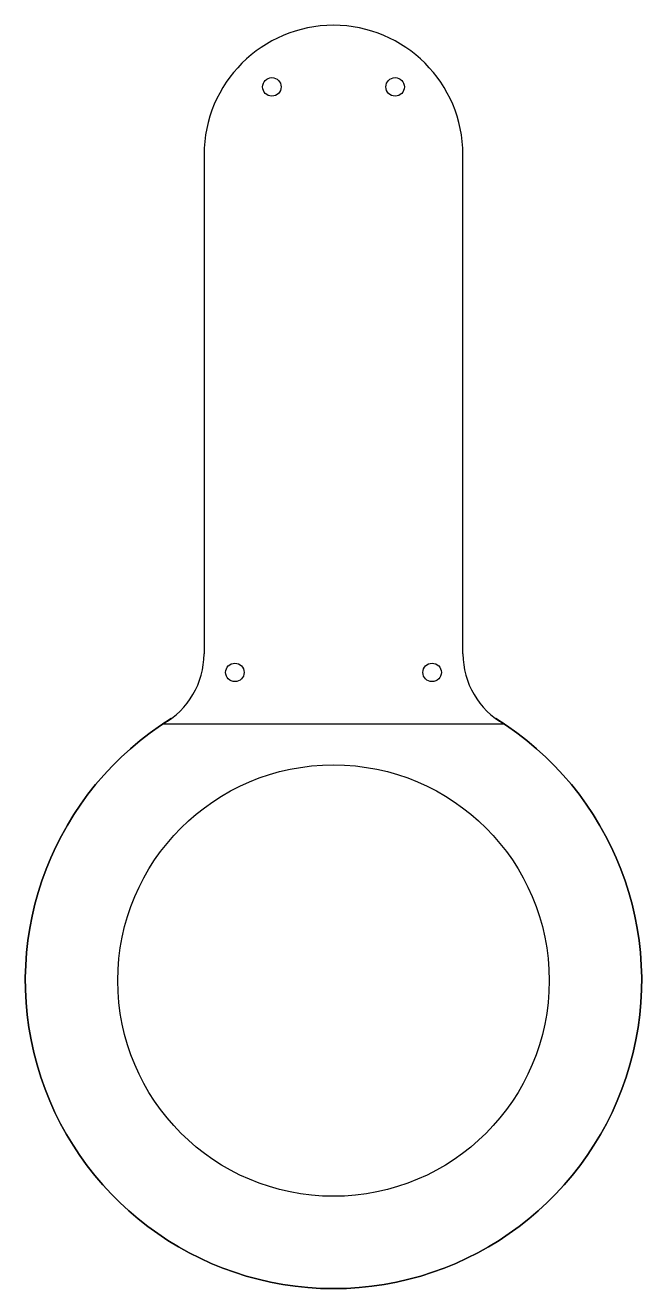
# Model space of a CAD drawing. Header units: millimetres. Extents: x -558 to -458, y -153 to 52.
import ezdxf

# ---------------------------------------------------------------- set-up
doc = ezdxf.new("R2010")
doc.units = ezdxf.units.MM
doc.layers.get('0').update_dxf_attribs({"linetype": 'CONTINUOUS'})

msp = doc.modelspace()

# ---------------------------------------------------------------- linework, layer by layer
for p, q in [((-529, 31), (-529, -50)), ((-529, 31), (-529, -50)), ((-529, 31), (-529, -50)), ((-529, 31), (-529, -50)), ((-487, -50), (-487, 31)), ((-487, -50), (-487, 31)), ((-487, -50), (-487, 31)), ((-487, -50), (-487, 31)), ((-535.68, -61.36), (-480.32, -61.36)), ((-535.68, -61.36), (-480.32, -61.36)), ((-535.68, -61.36), (-513.47, -61.36)), ((-535.68, -61.36), (-480.32, -61.36)), ((-502.53, -61.36), (-480.32, -61.36))]:
    msp.add_line(p, q)
msp.add_lwpolyline([(-534.31, -60.48, 3.515966), (-481.69, -60.48, -3.515966)], format="xyb", close=True)
for centre, radius in [((-518, 42), 1.5), ((-498, 42), 1.5), ((-524, -53), 1.5), ((-492, -53), 1.5), ((-508, -103), 35), ((-508, -103), 35), ((-508, -103), 35), ((-508, -103), 35)]:
    msp.add_circle(centre, radius)
for centre, radius, start, end in [((-508, 31), 21, 90, 180), ((-508, 31), 21, 90, 180), ((-508, 31), 21, 90, 180), ((-508, 31), 21, 90, 180), ((-508, 31), 21, 0, 90), ((-508, 31), 21, 0, 90), ((-508, 31), 21, 0, 90), ((-508, 31), 21, 0, 90), ((-542, -50), 13, -60.888, 0), ((-542, -50), 13, -60.888, 0), ((-542, -50), 13, -60.888, 0), ((-542, -50), 13, -60.888, 0), ((-474, -50), 13, 180, 240.888), ((-474, -50), 13, 180, 240.888), ((-474, -50), 13, 180, 240.888), ((-474, -50), 13, 180, 240.888), ((-508, -103), 50, 121.7533, 123.6078), ((-508, -103), 50, 121.7533, 123.6078), ((-508, -103), 50, 56.3922, 58.2467), ((-508, -103), 50, 56.3922, 58.2467)]:
    msp.add_arc(centre, radius, start, end)

doc.saveas('drawing.dxf')
